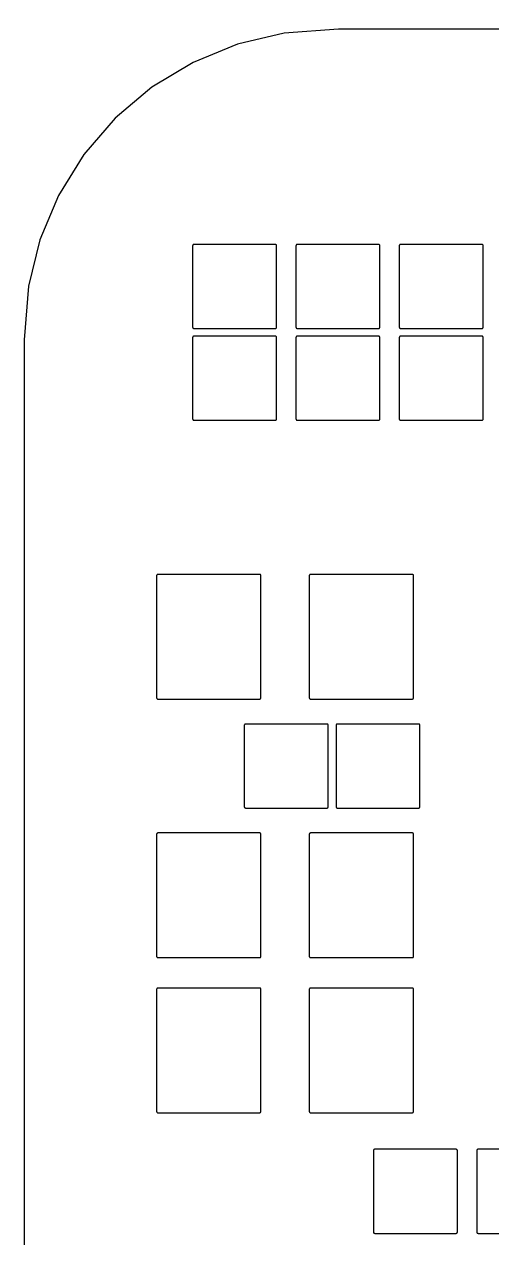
# Model space of a CAD drawing. Header units: inches. Extents: x -0.5 to 10, y -2.4 to 3.9.
# Drawn here: x 3.7782 to 3.9592, y 1.7281 to 2.1974 of the extents above; entities that cross this region are included whole.
import ezdxf

# ---------------------------------------------------------------- set-up
doc = ezdxf.new("R2010")
doc.units = ezdxf.units.IN

msp = doc.modelspace()

# ---------------------------------------------------------------- linework, layer by layer
for points in [[(4.008963, 2.198008), (4.003342, 2.1966), (4.003317, 2.196594), (4.003293, 2.19659), (3.997561, 2.19574), (3.997539, 2.195737), (3.997512, 2.195735), (3.991725, 2.195451), (3.99171, 2.19545), (3.9917, 2.19545), (3.899972, 2.19545), (3.878924, 2.193912), (3.860824, 2.189674), (3.84361, 2.182657), (3.827705, 2.173033), (3.813502, 2.161039), (3.801349, 2.146971), (3.791547, 2.131175), (3.784337, 2.114041), (3.779921, 2.096093), (3.77825, 2.075399), (3.77825, 1.476742), (3.78271, 1.428414)], [(3.98545, 1.76225), (3.95395, 1.76225), (3.953925, 1.762249), (3.953876, 1.762244), (3.953828, 1.762235), (3.953781, 1.762221), (3.953736, 1.762202), (3.953693, 1.762179), (3.953652, 1.762151), (3.953614, 1.76212), (3.95358, 1.762086), (3.953549, 1.762048), (3.953521, 1.762007), (3.953498, 1.761964), (3.953479, 1.761919), (3.953465, 1.761872), (3.953456, 1.761824), (3.953451, 1.761775), (3.95345, 1.76175), (3.95345, 1.73025), (3.953451, 1.730225), (3.953456, 1.730176), (3.953465, 1.730128), (3.953479, 1.730081), (3.953498, 1.730036), (3.953521, 1.729993), (3.953549, 1.729952), (3.95358, 1.729914), (3.953614, 1.72988), (3.953652, 1.729849), (3.953693, 1.729821), (3.953736, 1.729798), (3.953781, 1.729779), (3.953828, 1.729765), (3.953876, 1.729756), (3.953925, 1.729751), (3.953925, 1.729751), (3.95395, 1.72975), (3.98545, 1.72975)]]:
    msp.add_lwpolyline(points)
for points in [[(3.843925, 2.079751), (3.843925, 2.079751), (3.84395, 2.07975), (3.87545, 2.07975), (3.875475, 2.079751), (3.875524, 2.079756), (3.875572, 2.079765), (3.875619, 2.079779), (3.875664, 2.079798), (3.875707, 2.079821), (3.875748, 2.079849), (3.875786, 2.07988), (3.87582, 2.079914), (3.875851, 2.079952), (3.875879, 2.079993), (3.875902, 2.080036), (3.875921, 2.080081), (3.875935, 2.080128), (3.875944, 2.080176), (3.875949, 2.080225), (3.87595, 2.08025), (3.87595, 2.11175), (3.875949, 2.111775), (3.875944, 2.111824), (3.875935, 2.111872), (3.875921, 2.111919), (3.875902, 2.111964), (3.875879, 2.112007), (3.875851, 2.112048), (3.87582, 2.112086), (3.875786, 2.11212), (3.875748, 2.112151), (3.875707, 2.112179), (3.875664, 2.112202), (3.875619, 2.112221), (3.875572, 2.112235), (3.875524, 2.112244), (3.875475, 2.112249), (3.87545, 2.11225), (3.84395, 2.11225), (3.843925, 2.112249), (3.843876, 2.112244), (3.843828, 2.112235), (3.843781, 2.112221), (3.843736, 2.112202), (3.843693, 2.112179), (3.843652, 2.112151), (3.843614, 2.11212), (3.84358, 2.112086), (3.843549, 2.112048), (3.843521, 2.112007), (3.843498, 2.111964), (3.843479, 2.111919), (3.843465, 2.111872), (3.843456, 2.111824), (3.843451, 2.111775), (3.84345, 2.11175), (3.84345, 2.08025), (3.843451, 2.080225), (3.843456, 2.080176), (3.843465, 2.080128), (3.843479, 2.080081), (3.843498, 2.080036), (3.843521, 2.079993), (3.843549, 2.079952), (3.84358, 2.079914), (3.843614, 2.07988), (3.843652, 2.079849), (3.843693, 2.079821), (3.843736, 2.079798), (3.843781, 2.079779), (3.843828, 2.079765), (3.843876, 2.079756)], [(3.883925, 2.079751), (3.883925, 2.079751), (3.88395, 2.07975), (3.91545, 2.07975), (3.915475, 2.079751), (3.915524, 2.079756), (3.915572, 2.079765), (3.915619, 2.079779), (3.915664, 2.079798), (3.915707, 2.079821), (3.915748, 2.079849), (3.915786, 2.07988), (3.91582, 2.079914), (3.915851, 2.079952), (3.915879, 2.079993), (3.915902, 2.080036), (3.915921, 2.080081), (3.915935, 2.080128), (3.915944, 2.080176), (3.915949, 2.080225), (3.91595, 2.08025), (3.91595, 2.11175), (3.915949, 2.111775), (3.915944, 2.111824), (3.915935, 2.111872), (3.915921, 2.111919), (3.915902, 2.111964), (3.915879, 2.112007), (3.915851, 2.112048), (3.91582, 2.112086), (3.915786, 2.11212), (3.915748, 2.112151), (3.915707, 2.112179), (3.915664, 2.112202), (3.915619, 2.112221), (3.915572, 2.112235), (3.915524, 2.112244), (3.915475, 2.112249), (3.91545, 2.11225), (3.88395, 2.11225), (3.883925, 2.112249), (3.883876, 2.112244), (3.883828, 2.112235), (3.883781, 2.112221), (3.883736, 2.112202), (3.883693, 2.112179), (3.883652, 2.112151), (3.883614, 2.11212), (3.88358, 2.112086), (3.883549, 2.112048), (3.883521, 2.112007), (3.883498, 2.111964), (3.883479, 2.111919), (3.883465, 2.111872), (3.883456, 2.111824), (3.883451, 2.111775), (3.88345, 2.11175), (3.88345, 2.08025), (3.883451, 2.080225), (3.883456, 2.080176), (3.883465, 2.080128), (3.883479, 2.080081), (3.883498, 2.080036), (3.883521, 2.079993), (3.883549, 2.079952), (3.88358, 2.079914), (3.883614, 2.07988), (3.883652, 2.079849), (3.883693, 2.079821), (3.883736, 2.079798), (3.883781, 2.079779), (3.883828, 2.079765), (3.883876, 2.079756)], [(3.923925, 2.079751), (3.923925, 2.079751), (3.92395, 2.07975), (3.95545, 2.07975), (3.955475, 2.079751), (3.955524, 2.079756), (3.955572, 2.079765), (3.955619, 2.079779), (3.955664, 2.079798), (3.955707, 2.079821), (3.955748, 2.079849), (3.955786, 2.07988), (3.95582, 2.079914), (3.955851, 2.079952), (3.955879, 2.079993), (3.955902, 2.080036), (3.955921, 2.080081), (3.955935, 2.080128), (3.955944, 2.080176), (3.955949, 2.080225), (3.95595, 2.08025), (3.95595, 2.11175), (3.955949, 2.111775), (3.955944, 2.111824), (3.955935, 2.111872), (3.955921, 2.111919), (3.955902, 2.111964), (3.955879, 2.112007), (3.955851, 2.112048), (3.95582, 2.112086), (3.955786, 2.11212), (3.955748, 2.112151), (3.955707, 2.112179), (3.955664, 2.112202), (3.955619, 2.112221), (3.955572, 2.112235), (3.955524, 2.112244), (3.955475, 2.112249), (3.95545, 2.11225), (3.92395, 2.11225), (3.923925, 2.112249), (3.923876, 2.112244), (3.923828, 2.112235), (3.923781, 2.112221), (3.923736, 2.112202), (3.923693, 2.112179), (3.923652, 2.112151), (3.923614, 2.11212), (3.92358, 2.112086), (3.923549, 2.112048), (3.923521, 2.112007), (3.923498, 2.111964), (3.923479, 2.111919), (3.923465, 2.111872), (3.923456, 2.111824), (3.923451, 2.111775), (3.92345, 2.11175), (3.92345, 2.08025), (3.923451, 2.080225), (3.923456, 2.080176), (3.923465, 2.080128), (3.923479, 2.080081), (3.923498, 2.080036), (3.923521, 2.079993), (3.923549, 2.079952), (3.92358, 2.079914), (3.923614, 2.07988), (3.923652, 2.079849), (3.923693, 2.079821), (3.923736, 2.079798), (3.923781, 2.079779), (3.923828, 2.079765), (3.923876, 2.079756)], [(3.843925, 2.044251), (3.843925, 2.044251), (3.84395, 2.04425), (3.87545, 2.04425), (3.875475, 2.044251), (3.875524, 2.044256), (3.875572, 2.044265), (3.875619, 2.044279), (3.875664, 2.044298), (3.875707, 2.044321), (3.875748, 2.044349), (3.875786, 2.04438), (3.87582, 2.044414), (3.875851, 2.044452), (3.875879, 2.044493), (3.875902, 2.044536), (3.875921, 2.044581), (3.875935, 2.044628), (3.875944, 2.044676), (3.875949, 2.044725), (3.87595, 2.04475), (3.87595, 2.07625), (3.875949, 2.076275), (3.875944, 2.076324), (3.875935, 2.076372), (3.875921, 2.076419), (3.875902, 2.076464), (3.875879, 2.076507), (3.875851, 2.076548), (3.87582, 2.076586), (3.875786, 2.07662), (3.875748, 2.076651), (3.875707, 2.076679), (3.875664, 2.076702), (3.875619, 2.076721), (3.875572, 2.076735), (3.875524, 2.076744), (3.875475, 2.076749), (3.87545, 2.07675), (3.84395, 2.07675), (3.843925, 2.076749), (3.843876, 2.076744), (3.843828, 2.076735), (3.843781, 2.076721), (3.843736, 2.076702), (3.843693, 2.076679), (3.843652, 2.076651), (3.843614, 2.07662), (3.84358, 2.076586), (3.843549, 2.076548), (3.843521, 2.076507), (3.843498, 2.076464), (3.843479, 2.076419), (3.843465, 2.076372), (3.843456, 2.076324), (3.843451, 2.076275), (3.84345, 2.07625), (3.84345, 2.04475), (3.843451, 2.044725), (3.843456, 2.044676), (3.843465, 2.044628), (3.843479, 2.044581), (3.843498, 2.044536), (3.843521, 2.044493), (3.843549, 2.044452), (3.84358, 2.044414), (3.843614, 2.04438), (3.843652, 2.044349), (3.843693, 2.044321), (3.843736, 2.044298), (3.843781, 2.044279), (3.843828, 2.044265), (3.843876, 2.044256)], [(3.883925, 2.044251), (3.883925, 2.044251), (3.88395, 2.04425), (3.91545, 2.04425), (3.915475, 2.044251), (3.915524, 2.044256), (3.915572, 2.044265), (3.915619, 2.044279), (3.915664, 2.044298), (3.915707, 2.044321), (3.915748, 2.044349), (3.915786, 2.04438), (3.91582, 2.044414), (3.915851, 2.044452), (3.915879, 2.044493), (3.915902, 2.044536), (3.915921, 2.044581), (3.915935, 2.044628), (3.915944, 2.044676), (3.915949, 2.044725), (3.91595, 2.04475), (3.91595, 2.07625), (3.915949, 2.076275), (3.915944, 2.076324), (3.915935, 2.076372), (3.915921, 2.076419), (3.915902, 2.076464), (3.915879, 2.076507), (3.915851, 2.076548), (3.91582, 2.076586), (3.915786, 2.07662), (3.915748, 2.076651), (3.915707, 2.076679), (3.915664, 2.076702), (3.915619, 2.076721), (3.915572, 2.076735), (3.915524, 2.076744), (3.915475, 2.076749), (3.91545, 2.07675), (3.88395, 2.07675), (3.883925, 2.076749), (3.883876, 2.076744), (3.883828, 2.076735), (3.883781, 2.076721), (3.883736, 2.076702), (3.883693, 2.076679), (3.883652, 2.076651), (3.883614, 2.07662), (3.88358, 2.076586), (3.883549, 2.076548), (3.883521, 2.076507), (3.883498, 2.076464), (3.883479, 2.076419), (3.883465, 2.076372), (3.883456, 2.076324), (3.883451, 2.076275), (3.88345, 2.07625), (3.88345, 2.04475), (3.883451, 2.044725), (3.883456, 2.044676), (3.883465, 2.044628), (3.883479, 2.044581), (3.883498, 2.044536), (3.883521, 2.044493), (3.883549, 2.044452), (3.88358, 2.044414), (3.883614, 2.04438), (3.883652, 2.044349), (3.883693, 2.044321), (3.883736, 2.044298), (3.883781, 2.044279), (3.883828, 2.044265), (3.883876, 2.044256)], [(3.923925, 2.044251), (3.923925, 2.044251), (3.92395, 2.04425), (3.95545, 2.04425), (3.955475, 2.044251), (3.955524, 2.044256), (3.955572, 2.044265), (3.955619, 2.044279), (3.955664, 2.044298), (3.955707, 2.044321), (3.955748, 2.044349), (3.955786, 2.04438), (3.95582, 2.044414), (3.955851, 2.044452), (3.955879, 2.044493), (3.955902, 2.044536), (3.955921, 2.044581), (3.955935, 2.044628), (3.955944, 2.044676), (3.955949, 2.044725), (3.95595, 2.04475), (3.95595, 2.07625), (3.955949, 2.076275), (3.955944, 2.076324), (3.955935, 2.076372), (3.955921, 2.076419), (3.955902, 2.076464), (3.955879, 2.076507), (3.955851, 2.076548), (3.95582, 2.076586), (3.955786, 2.07662), (3.955748, 2.076651), (3.955707, 2.076679), (3.955664, 2.076702), (3.955619, 2.076721), (3.955572, 2.076735), (3.955524, 2.076744), (3.955475, 2.076749), (3.95545, 2.07675), (3.92395, 2.07675), (3.923925, 2.076749), (3.923876, 2.076744), (3.923828, 2.076735), (3.923781, 2.076721), (3.923736, 2.076702), (3.923693, 2.076679), (3.923652, 2.076651), (3.923614, 2.07662), (3.92358, 2.076586), (3.923549, 2.076548), (3.923521, 2.076507), (3.923498, 2.076464), (3.923479, 2.076419), (3.923465, 2.076372), (3.923456, 2.076324), (3.923451, 2.076275), (3.92345, 2.07625), (3.92345, 2.04475), (3.923451, 2.044725), (3.923456, 2.044676), (3.923465, 2.044628), (3.923479, 2.044581), (3.923498, 2.044536), (3.923521, 2.044493), (3.923549, 2.044452), (3.92358, 2.044414), (3.923614, 2.04438), (3.923652, 2.044349), (3.923693, 2.044321), (3.923736, 2.044298), (3.923781, 2.044279), (3.923828, 2.044265), (3.923876, 2.044256)], [(3.829501, 1.984125), (3.829501, 1.984125), (3.8295, 1.9841), (3.8295, 1.9369), (3.829501, 1.936875), (3.829506, 1.936826), (3.829515, 1.936778), (3.829529, 1.936731), (3.829548, 1.936686), (3.829571, 1.936643), (3.829599, 1.936602), (3.82963, 1.936564), (3.829664, 1.93653), (3.829702, 1.936499), (3.829743, 1.936471), (3.829786, 1.936448), (3.829831, 1.936429), (3.829878, 1.936415), (3.829926, 1.936406), (3.829975, 1.936401), (3.83, 1.9364), (3.8694, 1.9364), (3.869425, 1.936401), (3.869474, 1.936406), (3.869522, 1.936415), (3.869569, 1.936429), (3.869614, 1.936448), (3.869657, 1.936471), (3.869698, 1.936499), (3.869736, 1.93653), (3.86977, 1.936564), (3.869801, 1.936602), (3.869829, 1.936643), (3.869852, 1.936686), (3.869871, 1.936731), (3.869885, 1.936778), (3.869894, 1.936826), (3.869899, 1.936875), (3.8699, 1.9369), (3.8699, 1.9841), (3.869899, 1.984125), (3.869894, 1.984174), (3.869885, 1.984222), (3.869871, 1.984269), (3.869852, 1.984314), (3.869829, 1.984357), (3.869801, 1.984398), (3.86977, 1.984436), (3.869736, 1.98447), (3.869698, 1.984501), (3.869657, 1.984529), (3.869614, 1.984552), (3.869569, 1.984571), (3.869522, 1.984585), (3.869474, 1.984594), (3.869425, 1.984599), (3.8694, 1.9846), (3.83, 1.9846), (3.829975, 1.984599), (3.829926, 1.984594), (3.829878, 1.984585), (3.829831, 1.984571), (3.829786, 1.984552), (3.829743, 1.984529), (3.829702, 1.984501), (3.829664, 1.98447), (3.82963, 1.984436), (3.829599, 1.984398), (3.829571, 1.984357), (3.829548, 1.984314), (3.829529, 1.984269), (3.829515, 1.984222), (3.829506, 1.984174)], [(3.889075, 1.936401), (3.889075, 1.936401), (3.8891, 1.9364), (3.9285, 1.9364), (3.928525, 1.936401), (3.928574, 1.936406), (3.928622, 1.936415), (3.928669, 1.936429), (3.928714, 1.936448), (3.928757, 1.936471), (3.928798, 1.936499), (3.928836, 1.93653), (3.92887, 1.936564), (3.928901, 1.936602), (3.928929, 1.936643), (3.928952, 1.936686), (3.928971, 1.936731), (3.928985, 1.936778), (3.928994, 1.936826), (3.928999, 1.936875), (3.929, 1.9369), (3.929, 1.9841), (3.928999, 1.984125), (3.928994, 1.984174), (3.928985, 1.984222), (3.928971, 1.984269), (3.928952, 1.984314), (3.928929, 1.984357), (3.928901, 1.984398), (3.92887, 1.984436), (3.928836, 1.98447), (3.928798, 1.984501), (3.928757, 1.984529), (3.928714, 1.984552), (3.928669, 1.984571), (3.928622, 1.984585), (3.928574, 1.984594), (3.928525, 1.984599), (3.9285, 1.9846), (3.8891, 1.9846), (3.889075, 1.984599), (3.889026, 1.984594), (3.888978, 1.984585), (3.888931, 1.984571), (3.888886, 1.984552), (3.888843, 1.984529), (3.888802, 1.984501), (3.888764, 1.98447), (3.88873, 1.984436), (3.888699, 1.984398), (3.888671, 1.984357), (3.888648, 1.984314), (3.888629, 1.984269), (3.888615, 1.984222), (3.888606, 1.984174), (3.888601, 1.984125), (3.8886, 1.9841), (3.8886, 1.9369), (3.888601, 1.936875), (3.888606, 1.936826), (3.888615, 1.936778), (3.888629, 1.936731), (3.888648, 1.936686), (3.888671, 1.936643), (3.888699, 1.936602), (3.88873, 1.936564), (3.888764, 1.93653), (3.888802, 1.936499), (3.888843, 1.936471), (3.888886, 1.936448), (3.888931, 1.936429), (3.888978, 1.936415), (3.889026, 1.936406)], [(3.863925, 1.894251), (3.863925, 1.894251), (3.86395, 1.89425), (3.89545, 1.89425), (3.895475, 1.894251), (3.895524, 1.894256), (3.895572, 1.894265), (3.895619, 1.894279), (3.895664, 1.894298), (3.895707, 1.894321), (3.895748, 1.894349), (3.895786, 1.89438), (3.89582, 1.894414), (3.895851, 1.894452), (3.895879, 1.894493), (3.895902, 1.894536), (3.895921, 1.894581), (3.895935, 1.894628), (3.895944, 1.894676), (3.895949, 1.894725), (3.89595, 1.89475), (3.89595, 1.92625), (3.895949, 1.926275), (3.895944, 1.926324), (3.895935, 1.926372), (3.895921, 1.926419), (3.895902, 1.926464), (3.895879, 1.926507), (3.895851, 1.926548), (3.89582, 1.926586), (3.895786, 1.92662), (3.895748, 1.926651), (3.895707, 1.926679), (3.895664, 1.926702), (3.895619, 1.926721), (3.895572, 1.926735), (3.895524, 1.926744), (3.895475, 1.926749), (3.89545, 1.92675), (3.86395, 1.92675), (3.863925, 1.926749), (3.863876, 1.926744), (3.863828, 1.926735), (3.863781, 1.926721), (3.863736, 1.926702), (3.863693, 1.926679), (3.863652, 1.926651), (3.863614, 1.92662), (3.86358, 1.926586), (3.863549, 1.926548), (3.863521, 1.926507), (3.863498, 1.926464), (3.863479, 1.926419), (3.863465, 1.926372), (3.863456, 1.926324), (3.863451, 1.926275), (3.86345, 1.92625), (3.86345, 1.89475), (3.863451, 1.894725), (3.863456, 1.894676), (3.863465, 1.894628), (3.863479, 1.894581), (3.863498, 1.894536), (3.863521, 1.894493), (3.863549, 1.894452), (3.86358, 1.894414), (3.863614, 1.89438), (3.863652, 1.894349), (3.863693, 1.894321), (3.863736, 1.894298), (3.863781, 1.894279), (3.863828, 1.894265), (3.863876, 1.894256)], [(3.899425, 1.894251), (3.899425, 1.894251), (3.89945, 1.89425), (3.93095, 1.89425), (3.930975, 1.894251), (3.931024, 1.894256), (3.931072, 1.894265), (3.931119, 1.894279), (3.931164, 1.894298), (3.931207, 1.894321), (3.931248, 1.894349), (3.931286, 1.89438), (3.93132, 1.894414), (3.931351, 1.894452), (3.931379, 1.894493), (3.931402, 1.894536), (3.931421, 1.894581), (3.931435, 1.894628), (3.931444, 1.894676), (3.931449, 1.894725), (3.93145, 1.89475), (3.93145, 1.92625), (3.931449, 1.926275), (3.931444, 1.926324), (3.931435, 1.926372), (3.931421, 1.926419), (3.931402, 1.926464), (3.931379, 1.926507), (3.931351, 1.926548), (3.93132, 1.926586), (3.931286, 1.92662), (3.931248, 1.926651), (3.931207, 1.926679), (3.931164, 1.926702), (3.931119, 1.926721), (3.931072, 1.926735), (3.931024, 1.926744), (3.930975, 1.926749), (3.93095, 1.92675), (3.89945, 1.92675), (3.899425, 1.926749), (3.899376, 1.926744), (3.899328, 1.926735), (3.899281, 1.926721), (3.899236, 1.926702), (3.899193, 1.926679), (3.899152, 1.926651), (3.899114, 1.92662), (3.89908, 1.926586), (3.899049, 1.926548), (3.899021, 1.926507), (3.898998, 1.926464), (3.898979, 1.926419), (3.898965, 1.926372), (3.898956, 1.926324), (3.898951, 1.926275), (3.89895, 1.92625), (3.89895, 1.89475), (3.898951, 1.894725), (3.898956, 1.894676), (3.898965, 1.894628), (3.898979, 1.894581), (3.898998, 1.894536), (3.899021, 1.894493), (3.899049, 1.894452), (3.89908, 1.894414), (3.899114, 1.89438), (3.899152, 1.894349), (3.899193, 1.894321), (3.899236, 1.894298), (3.899281, 1.894279), (3.899328, 1.894265), (3.899376, 1.894256)], [(3.829975, 1.836401), (3.829975, 1.836401), (3.83, 1.8364), (3.8694, 1.8364), (3.869425, 1.836401), (3.869474, 1.836406), (3.869522, 1.836415), (3.869569, 1.836429), (3.869614, 1.836448), (3.869657, 1.836471), (3.869698, 1.836499), (3.869736, 1.83653), (3.86977, 1.836564), (3.869801, 1.836602), (3.869829, 1.836643), (3.869852, 1.836686), (3.869871, 1.836731), (3.869885, 1.836778), (3.869894, 1.836826), (3.869899, 1.836875), (3.8699, 1.8369), (3.8699, 1.8841), (3.869899, 1.884125), (3.869894, 1.884174), (3.869885, 1.884222), (3.869871, 1.884269), (3.869852, 1.884314), (3.869829, 1.884357), (3.869801, 1.884398), (3.86977, 1.884436), (3.869736, 1.88447), (3.869698, 1.884501), (3.869657, 1.884529), (3.869614, 1.884552), (3.869569, 1.884571), (3.869522, 1.884585), (3.869474, 1.884594), (3.869425, 1.884599), (3.8694, 1.8846), (3.83, 1.8846), (3.829975, 1.884599), (3.829926, 1.884594), (3.829878, 1.884585), (3.829831, 1.884571), (3.829786, 1.884552), (3.829743, 1.884529), (3.829702, 1.884501), (3.829664, 1.88447), (3.82963, 1.884436), (3.829599, 1.884398), (3.829571, 1.884357), (3.829548, 1.884314), (3.829529, 1.884269), (3.829515, 1.884222), (3.829506, 1.884174), (3.829501, 1.884125), (3.8295, 1.8841), (3.8295, 1.8369), (3.829501, 1.836875), (3.829506, 1.836826), (3.829515, 1.836778), (3.829529, 1.836731), (3.829548, 1.836686), (3.829571, 1.836643), (3.829599, 1.836602), (3.82963, 1.836564), (3.829664, 1.83653), (3.829702, 1.836499), (3.829743, 1.836471), (3.829786, 1.836448), (3.829831, 1.836429), (3.829878, 1.836415), (3.829926, 1.836406)], [(3.889075, 1.836401), (3.889075, 1.836401), (3.8891, 1.8364), (3.9285, 1.8364), (3.928525, 1.836401), (3.928574, 1.836406), (3.928622, 1.836415), (3.928669, 1.836429), (3.928714, 1.836448), (3.928757, 1.836471), (3.928798, 1.836499), (3.928836, 1.83653), (3.92887, 1.836564), (3.928901, 1.836602), (3.928929, 1.836643), (3.928952, 1.836686), (3.928971, 1.836731), (3.928985, 1.836778), (3.928994, 1.836826), (3.928999, 1.836875), (3.929, 1.8369), (3.929, 1.8841), (3.928999, 1.884125), (3.928994, 1.884174), (3.928985, 1.884222), (3.928971, 1.884269), (3.928952, 1.884314), (3.928929, 1.884357), (3.928901, 1.884398), (3.92887, 1.884436), (3.928836, 1.88447), (3.928798, 1.884501), (3.928757, 1.884529), (3.928714, 1.884552), (3.928669, 1.884571), (3.928622, 1.884585), (3.928574, 1.884594), (3.928525, 1.884599), (3.9285, 1.8846), (3.8891, 1.8846), (3.889075, 1.884599), (3.889026, 1.884594), (3.888978, 1.884585), (3.888931, 1.884571), (3.888886, 1.884552), (3.888843, 1.884529), (3.888802, 1.884501), (3.888764, 1.88447), (3.88873, 1.884436), (3.888699, 1.884398), (3.888671, 1.884357), (3.888648, 1.884314), (3.888629, 1.884269), (3.888615, 1.884222), (3.888606, 1.884174), (3.888601, 1.884125), (3.8886, 1.8841), (3.8886, 1.8369), (3.888601, 1.836875), (3.888606, 1.836826), (3.888615, 1.836778), (3.888629, 1.836731), (3.888648, 1.836686), (3.888671, 1.836643), (3.888699, 1.836602), (3.88873, 1.836564), (3.888764, 1.83653), (3.888802, 1.836499), (3.888843, 1.836471), (3.888886, 1.836448), (3.888931, 1.836429), (3.888978, 1.836415), (3.889026, 1.836406)], [(3.829975, 1.776401), (3.829975, 1.776401), (3.83, 1.7764), (3.8694, 1.7764), (3.869425, 1.776401), (3.869474, 1.776406), (3.869522, 1.776415), (3.869569, 1.776429), (3.869614, 1.776448), (3.869657, 1.776471), (3.869698, 1.776499), (3.869736, 1.77653), (3.86977, 1.776564), (3.869801, 1.776602), (3.869829, 1.776643), (3.869852, 1.776686), (3.869871, 1.776731), (3.869885, 1.776778), (3.869894, 1.776826), (3.869899, 1.776875), (3.8699, 1.7769), (3.8699, 1.8241), (3.869899, 1.824125), (3.869894, 1.824174), (3.869885, 1.824222), (3.869871, 1.824269), (3.869852, 1.824314), (3.869829, 1.824357), (3.869801, 1.824398), (3.86977, 1.824436), (3.869736, 1.82447), (3.869698, 1.824501), (3.869657, 1.824529), (3.869614, 1.824552), (3.869569, 1.824571), (3.869522, 1.824585), (3.869474, 1.824594), (3.869425, 1.824599), (3.8694, 1.8246), (3.83, 1.8246), (3.829975, 1.824599), (3.829926, 1.824594), (3.829878, 1.824585), (3.829831, 1.824571), (3.829786, 1.824552), (3.829743, 1.824529), (3.829702, 1.824501), (3.829664, 1.82447), (3.82963, 1.824436), (3.829599, 1.824398), (3.829571, 1.824357), (3.829548, 1.824314), (3.829529, 1.824269), (3.829515, 1.824222), (3.829506, 1.824174), (3.829501, 1.824125), (3.8295, 1.8241), (3.8295, 1.7769), (3.829501, 1.776875), (3.829506, 1.776826), (3.829515, 1.776778), (3.829529, 1.776731), (3.829548, 1.776686), (3.829571, 1.776643), (3.829599, 1.776602), (3.82963, 1.776564), (3.829664, 1.77653), (3.829702, 1.776499), (3.829743, 1.776471), (3.829786, 1.776448), (3.829831, 1.776429), (3.829878, 1.776415), (3.829926, 1.776406)], [(3.889075, 1.776401), (3.889075, 1.776401), (3.8891, 1.7764), (3.9285, 1.7764), (3.928525, 1.776401), (3.928574, 1.776406), (3.928622, 1.776415), (3.928669, 1.776429), (3.928714, 1.776448), (3.928757, 1.776471), (3.928798, 1.776499), (3.928836, 1.77653), (3.92887, 1.776564), (3.928901, 1.776602), (3.928929, 1.776643), (3.928952, 1.776686), (3.928971, 1.776731), (3.928985, 1.776778), (3.928994, 1.776826), (3.928999, 1.776875), (3.929, 1.7769), (3.929, 1.8241), (3.928999, 1.824125), (3.928994, 1.824174), (3.928985, 1.824222), (3.928971, 1.824269), (3.928952, 1.824314), (3.928929, 1.824357), (3.928901, 1.824398), (3.92887, 1.824436), (3.928836, 1.82447), (3.928798, 1.824501), (3.928757, 1.824529), (3.928714, 1.824552), (3.928669, 1.824571), (3.928622, 1.824585), (3.928574, 1.824594), (3.928525, 1.824599), (3.9285, 1.8246), (3.8891, 1.8246), (3.889075, 1.824599), (3.889026, 1.824594), (3.888978, 1.824585), (3.888931, 1.824571), (3.888886, 1.824552), (3.888843, 1.824529), (3.888802, 1.824501), (3.888764, 1.82447), (3.88873, 1.824436), (3.888699, 1.824398), (3.888671, 1.824357), (3.888648, 1.824314), (3.888629, 1.824269), (3.888615, 1.824222), (3.888606, 1.824174), (3.888601, 1.824125), (3.8886, 1.8241), (3.8886, 1.7769), (3.888601, 1.776875), (3.888606, 1.776826), (3.888615, 1.776778), (3.888629, 1.776731), (3.888648, 1.776686), (3.888671, 1.776643), (3.888699, 1.776602), (3.88873, 1.776564), (3.888764, 1.77653), (3.888802, 1.776499), (3.888843, 1.776471), (3.888886, 1.776448), (3.888931, 1.776429), (3.888978, 1.776415), (3.889026, 1.776406)], [(3.913925, 1.729751), (3.913925, 1.729751), (3.91395, 1.72975), (3.94545, 1.72975), (3.945475, 1.729751), (3.945524, 1.729756), (3.945572, 1.729765), (3.945619, 1.729779), (3.945664, 1.729798), (3.945707, 1.729821), (3.945748, 1.729849), (3.945786, 1.72988), (3.94582, 1.729914), (3.945851, 1.729952), (3.945879, 1.729993), (3.945902, 1.730036), (3.945921, 1.730081), (3.945935, 1.730128), (3.945944, 1.730176), (3.945949, 1.730225), (3.94595, 1.73025), (3.94595, 1.76175), (3.945949, 1.761775), (3.945944, 1.761824), (3.945935, 1.761872), (3.945921, 1.761919), (3.945902, 1.761964), (3.945879, 1.762007), (3.945851, 1.762048), (3.94582, 1.762086), (3.945786, 1.76212), (3.945748, 1.762151), (3.945707, 1.762179), (3.945664, 1.762202), (3.945619, 1.762221), (3.945572, 1.762235), (3.945524, 1.762244), (3.945475, 1.762249), (3.94545, 1.76225), (3.91395, 1.76225), (3.913925, 1.762249), (3.913876, 1.762244), (3.913828, 1.762235), (3.913781, 1.762221), (3.913736, 1.762202), (3.913693, 1.762179), (3.913652, 1.762151), (3.913614, 1.76212), (3.91358, 1.762086), (3.913549, 1.762048), (3.913521, 1.762007), (3.913498, 1.761964), (3.913479, 1.761919), (3.913465, 1.761872), (3.913456, 1.761824), (3.913451, 1.761775), (3.91345, 1.76175), (3.91345, 1.73025), (3.913451, 1.730225), (3.913456, 1.730176), (3.913465, 1.730128), (3.913479, 1.730081), (3.913498, 1.730036), (3.913521, 1.729993), (3.913549, 1.729952), (3.91358, 1.729914), (3.913614, 1.72988), (3.913652, 1.729849), (3.913693, 1.729821), (3.913736, 1.729798), (3.913781, 1.729779), (3.913828, 1.729765), (3.913876, 1.729756)]]:
    msp.add_lwpolyline(points, close=True)

doc.saveas('drawing.dxf')
